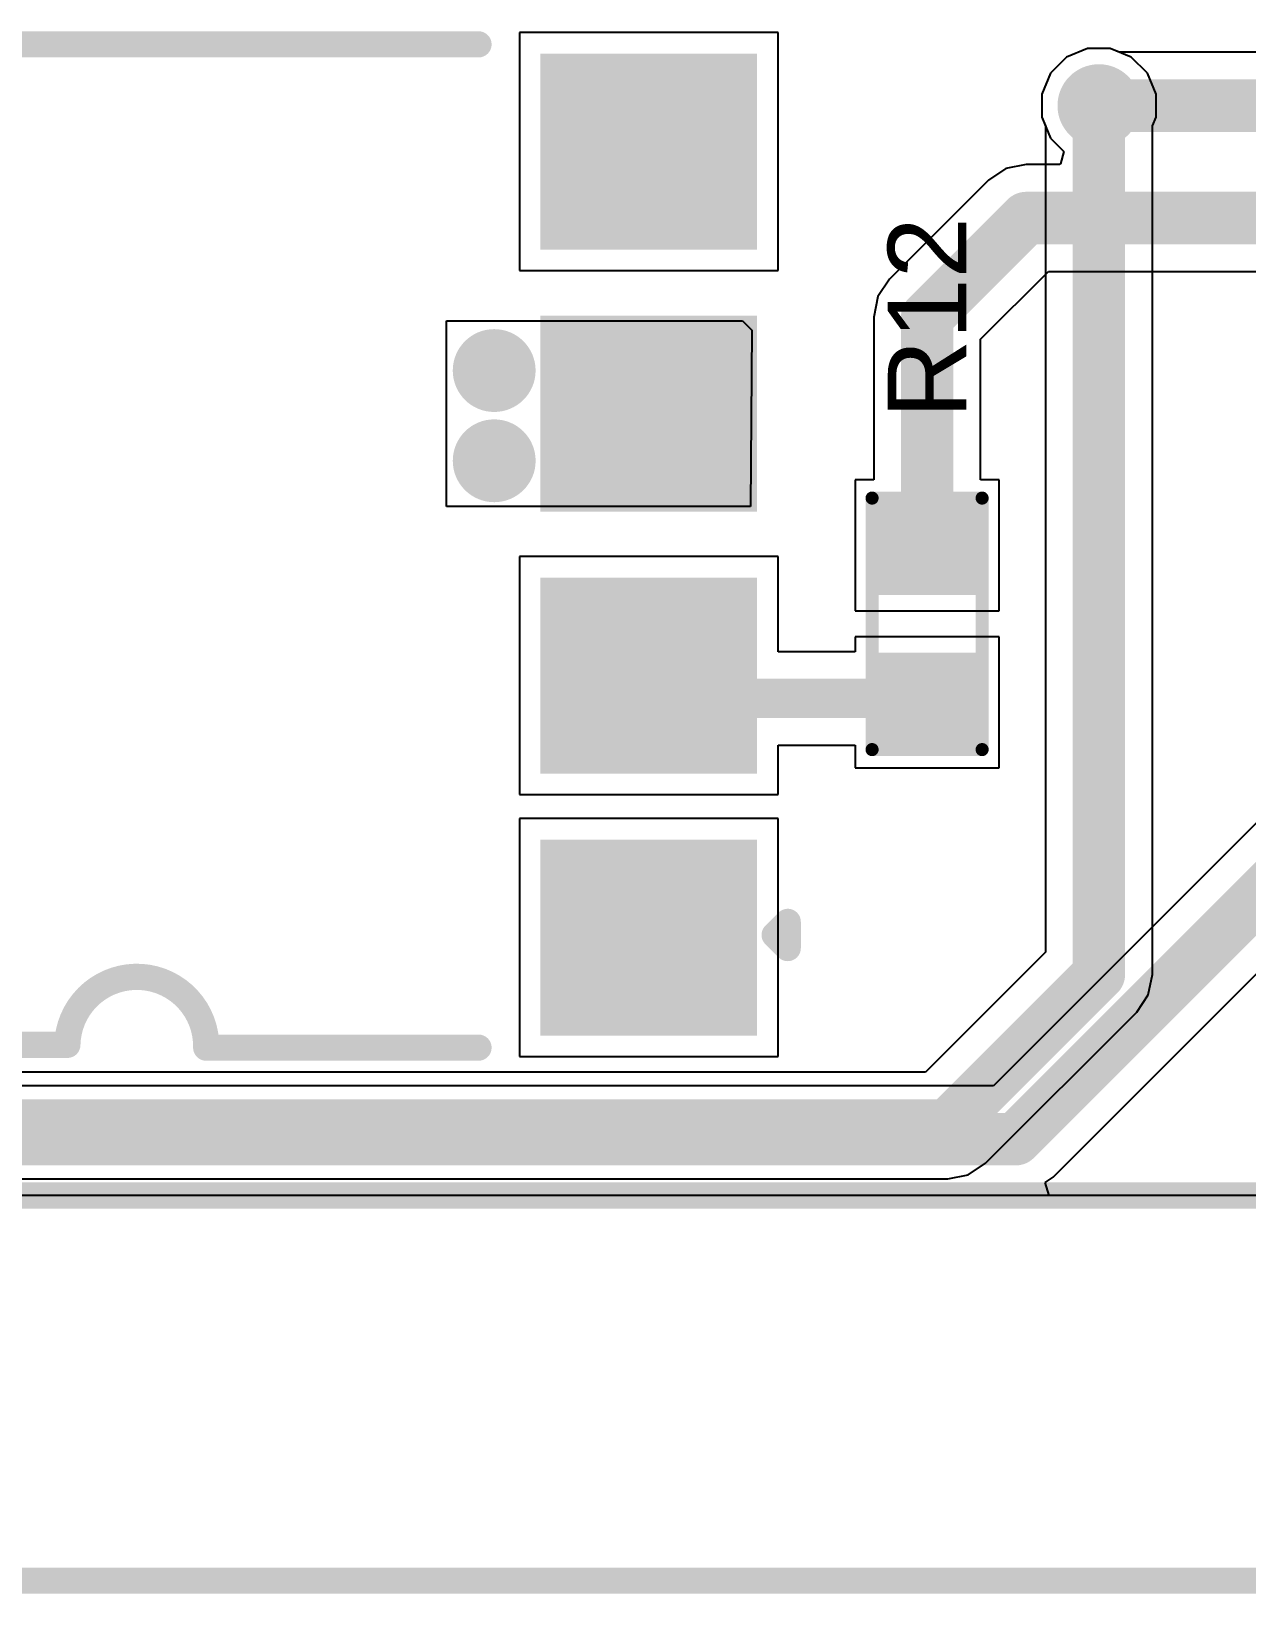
# Model space of a CAD drawing. Header units: inches. Extents: x -0.24 to 5.71, y -0.19 to 1.19.
# Drawn here: x 4.282 to 4.745, y -0.145 to 0.451 of the extents above; entities that cross this region are included whole.
import ezdxf

# ---------------------------------------------------------------- set-up
doc = ezdxf.new("R2010")
doc.units = ezdxf.units.IN
doc.header["$MEASUREMENT"] = 0
for name, color, linetype in [('Board Outline', 216, 'Continuous'), ('Bottom Layer', 5, 'Continuous'), ('Bottom Solder', 6, 'Continuous'), ('Top Layer', 1, 'Continuous'), ('Top Overlay', 2, 'Continuous'), ('Top Paste', 8, 'Continuous'), ('Top Solder', 216, 'Continuous'), ('Via Holes', 16, 'Continuous')]:
    doc.layers.add(name, color=color, linetype=linetype)
doc.styles.add('Arial', font='', dxfattribs={"height": 0.2})
doc.styles.get('Arial').set_extended_font_data('Arial')

# ---------------------------------------------------------------- blocks, each defined once
blk = doc.blocks.new('SOP_8__S_T_____9')
at = {"layer": 'Top Layer'}
for points in [[(-0.15553, 0.185433), (-0.15553, 0.114567), (-0.23427, 0.114567), (-0.23427, 0.185433)], [(0.15553, 0.114567), (0.15553, 0.185433), (0.23427, 0.185433), (0.23427, 0.114567)], [(-0.15553, 0.085433), (-0.15553, 0.014567), (-0.23427, 0.014567), (-0.23427, 0.085433)], [(0.15553, 0.014567), (0.15553, 0.085433), (0.23427, 0.085433), (0.23427, 0.014567)], [(-0.15553, -0.014567), (-0.15553, -0.085433), (-0.23427, -0.085433), (-0.23427, -0.014567)], [(0.15553, -0.085433), (0.15553, -0.014567), (0.23427, -0.014567), (0.23427, -0.085433)], [(-0.15553, -0.114567), (-0.15553, -0.185433), (-0.23427, -0.185433), (-0.23427, -0.114567)], [(0.15553, -0.185433), (0.15553, -0.114567), (0.23427, -0.114567), (0.23427, -0.185433)]]:
    blk.add_hatch(color=1, dxfattribs=at).paths.add_polyline_path(points)
at = {"layer": 'Top Paste'}
for points in [[(-0.15553, 0.185433), (-0.15553, 0.114567), (-0.23427, 0.114567), (-0.23427, 0.185433)], [(0.15553, 0.114567), (0.15553, 0.185433), (0.23427, 0.185433), (0.23427, 0.114567)], [(-0.15553, 0.085433), (-0.15553, 0.014567), (-0.23427, 0.014567), (-0.23427, 0.085433)], [(0.15553, 0.014567), (0.15553, 0.085433), (0.23427, 0.085433), (0.23427, 0.014567)], [(-0.15553, -0.014567), (-0.15553, -0.085433), (-0.23427, -0.085433), (-0.23427, -0.014567)], [(0.15553, -0.085433), (0.15553, -0.014567), (0.23427, -0.014567), (0.23427, -0.085433)], [(-0.15553, -0.114567), (-0.15553, -0.185433), (-0.23427, -0.185433), (-0.23427, -0.114567)], [(0.15553, -0.185433), (0.15553, -0.114567), (0.23427, -0.114567), (0.23427, -0.185433)]]:
    blk.add_hatch(color=8, dxfattribs=at).paths.add_polyline_path(points)
at = {"layer": 'Top Solder'}
for points in [[(-0.15353, 0.187433), (-0.15353, 0.112567), (-0.23627, 0.112567), (-0.23627, 0.187433)], [(0.15353, 0.112567), (0.15353, 0.187433), (0.23627, 0.187433), (0.23627, 0.112567)], [(-0.15353, 0.087433), (-0.15353, 0.012567), (-0.23627, 0.012567), (-0.23627, 0.087433)], [(0.15353, 0.012567), (0.15353, 0.087433), (0.23627, 0.087433), (0.23627, 0.012567)], [(-0.15353, -0.012567), (-0.15353, -0.087433), (-0.23627, -0.087433), (-0.23627, -0.012567)], [(0.15353, -0.087433), (0.15353, -0.012567), (0.23627, -0.012567), (0.23627, -0.087433)], [(-0.15353, -0.112567), (-0.15353, -0.187433), (-0.23627, -0.187433), (-0.23627, -0.112567)], [(0.15353, -0.187433), (0.15353, -0.112567), (0.23627, -0.112567), (0.23627, -0.187433)]]:
    blk.add_hatch(color=216, dxfattribs=at).paths.add_polyline_path(points)
at = {"layer": 'Top Overlay'}
for points in [[(-0.026, 0.192, 0.01, 0.01, 0), (-0.129921, 0.192, 0.01, 0.01, 0)], [(0.027, 0.190945, 0.01, 0.01, -1), (-0.026, 0.192, 0.01, 0.01, 0)], [(0.129921, 0.190945, 0.01, 0.01, 0), (0.027, 0.190945, 0.01, 0.01, 0)], [(-0.247955, 0.154, 0.01, 0.01, 0), (-0.247955, 0.144, 0.01, 0.01, 0)], [(-0.242955, 0.149, 0.01, 0.01, 0), (-0.247955, 0.154, 0.01, 0.01, 0)], [(-0.242955, 0.149, 0.01, 0.01, 0), (-0.247955, 0.144, 0.01, 0.01, 0)], [(0.129921, -0.190945, 0.01, 0.01, 0), (-0.129921, -0.190945, 0.01, 0.01, 0)]]:
    blk.add_lwpolyline(points, format="xyseb", dxfattribs=at)
for points in [[(-0.132421, 0.192, 0.005, 0.005, 1), (-0.127421, 0.192, 0.005, 0.005, 1)], [(-0.0285, 0.192, 0.005, 0.005, 1), (-0.0235, 0.192, 0.005, 0.005, 1)], [(-0.0285, 0.192, 0.005, 0.005, 1), (-0.0235, 0.192, 0.005, 0.005, 1)], [(0.0245, 0.190945, 0.005, 0.005, 1), (0.0295, 0.190945, 0.005, 0.005, 1)], [(0.0245, 0.190945, 0.005, 0.005, 1), (0.0295, 0.190945, 0.005, 0.005, 1)], [(0.127421, 0.190945, 0.005, 0.005, 1), (0.132421, 0.190945, 0.005, 0.005, 1)], [(-0.250455, 0.154, 0.005, 0.005, 1), (-0.245455, 0.154, 0.005, 0.005, 1)], [(-0.250455, 0.154, 0.005, 0.005, 1), (-0.245455, 0.154, 0.005, 0.005, 1)], [(-0.245455, 0.149, 0.005, 0.005, 1), (-0.240455, 0.149, 0.005, 0.005, 1)], [(-0.245455, 0.149, 0.005, 0.005, 1), (-0.240455, 0.149, 0.005, 0.005, 1)], [(-0.250455, 0.144, 0.005, 0.005, 1), (-0.245455, 0.144, 0.005, 0.005, 1)], [(-0.250455, 0.144, 0.005, 0.005, 1), (-0.245455, 0.144, 0.005, 0.005, 1)], [(-0.132421, -0.190945, 0.005, 0.005, 1), (-0.127421, -0.190945, 0.005, 0.005, 1)], [(0.127421, -0.190945, 0.005, 0.005, 1), (0.132421, -0.190945, 0.005, 0.005, 1)]]:
    blk.add_lwpolyline(points, format="xyseb", close=True, dxfattribs=at)
blk = doc.blocks.new('R___0603_25')
at = {"layer": 'Top Layer'}
for points in [[(-0.015, 0.0175), (-0.015, -0.0175), (-0.045, -0.0175), (-0.045, 0.0175)], [(0.045, 0.0175), (0.045, -0.0175), (0.015, -0.0175), (0.015, 0.0175)]]:
    blk.add_hatch(color=1, dxfattribs=at).paths.add_polyline_path(points)
at = {"layer": 'Top Paste'}
for points in [[(-0.015, 0.0175), (-0.015, -0.0175), (-0.045, -0.0175), (-0.045, 0.0175)], [(0.045, 0.0175), (0.045, -0.0175), (0.015, -0.0175), (0.015, 0.0175)]]:
    blk.add_hatch(color=8, dxfattribs=at).paths.add_polyline_path(points)
at = {"layer": 'Top Solder'}
for points in [[(-0.011, 0.0215), (-0.011, -0.0215), (-0.049, -0.0215), (-0.049, 0.0215)], [(0.049, 0.0215), (0.049, -0.0215), (0.011, -0.0215), (0.011, 0.0215)]]:
    blk.add_hatch(color=216, dxfattribs=at).paths.add_polyline_path(points)
at = {"layer": 'Top Overlay'}
for points in [[(-0.048, -0.021, 0.005, 0.005, 0), (-0.048, 0.021, 0.005, 0.005, 0)], [(0.048, 0.021, 0.005, 0.005, 0), (-0.048, 0.021, 0.005, 0.005, 0)], [(0.048, -0.021, 0.005, 0.005, 0), (0.048, 0.021, 0.005, 0.005, 0)], [(0.048, -0.021, 0.005, 0.005, 0), (-0.048, -0.021, 0.005, 0.005, 0)]]:
    blk.add_lwpolyline(points, format="xyseb", dxfattribs=at)
for points in [[(-0.04925, 0.021, 0.0025, 0.0025, 1), (-0.04675, 0.021, 0.0025, 0.0025, 1)], [(-0.04925, 0.021, 0.0025, 0.0025, 1), (-0.04675, 0.021, 0.0025, 0.0025, 1)], [(0.04675, 0.021, 0.0025, 0.0025, 1), (0.04925, 0.021, 0.0025, 0.0025, 1)], [(0.04675, 0.021, 0.0025, 0.0025, 1), (0.04925, 0.021, 0.0025, 0.0025, 1)], [(-0.04925, -0.021, 0.0025, 0.0025, 1), (-0.04675, -0.021, 0.0025, 0.0025, 1)], [(-0.04925, -0.021, 0.0025, 0.0025, 1), (-0.04675, -0.021, 0.0025, 0.0025, 1)], [(0.04675, -0.021, 0.0025, 0.0025, 1), (0.04925, -0.021, 0.0025, 0.0025, 1)], [(0.04675, -0.021, 0.0025, 0.0025, 1), (0.04925, -0.021, 0.0025, 0.0025, 1)]]:
    blk.add_lwpolyline(points, format="xyseb", close=True, dxfattribs=at)

msp = doc.modelspace()

# ---------------------------------------------------------------- hatches: boundary and pattern name
at = {"layer": 'Bottom Layer'}
h = msp.add_hatch(color=5, dxfattribs=at)
edge = h.paths.add_edge_path()
edge.add_arc((4.689, 0.423), 0.01181, 0, 360)
h = msp.add_hatch(color=5, dxfattribs=at)
edge = h.paths.add_edge_path()
edge.add_arc((4.45819, 0.32189), 0.01181, 0, 360)
h = msp.add_hatch(color=5, dxfattribs=at)
edge = h.paths.add_edge_path()
edge.add_arc((4.4582, 0.28745), 0.01181, 0, 360)
at = {"layer": 'Bottom Solder'}
h = msp.add_hatch(color=6, dxfattribs=at)
edge = h.paths.add_edge_path()
edge.add_arc((4.689, 0.423), 0.01581, 0, 360)
h = msp.add_hatch(color=6, dxfattribs=at)
edge = h.paths.add_edge_path()
edge.add_arc((4.45819, 0.32189), 0.01581, 0, 360)
h = msp.add_hatch(color=6, dxfattribs=at)
edge = h.paths.add_edge_path()
edge.add_arc((4.4582, 0.28745), 0.01581, 0, 360)
at = {"layer": 'Top Layer'}
h = msp.add_hatch(color=1, dxfattribs=at)
edge = h.paths.add_edge_path()
edge.add_arc((4.689, 0.423), 0.01181, 0, 360)
h = msp.add_hatch(color=1, dxfattribs=at)
edge = h.paths.add_edge_path()
edge.add_arc((4.45819, 0.32189), 0.01181, 0, 360)
h = msp.add_hatch(color=1, dxfattribs=at)
edge = h.paths.add_edge_path()
edge.add_arc((4.4582, 0.28745), 0.01181, 0, 360)
at = {"layer": 'Top Solder'}
h = msp.add_hatch(color=216, dxfattribs=at)
edge = h.paths.add_edge_path()
edge.add_arc((4.689, 0.423), 0.01581, 0, 360)
h = msp.add_hatch(color=216, dxfattribs=at)
edge = h.paths.add_edge_path()
edge.add_arc((4.45819, 0.32189), 0.01581, 0, 360)
h = msp.add_hatch(color=216, dxfattribs=at)
edge = h.paths.add_edge_path()
edge.add_arc((4.4582, 0.28745), 0.01581, 0, 360)
at = {"layer": 'Via Holes'}
h = msp.add_hatch(color=7, dxfattribs=at)
edge = h.paths.add_edge_path()
edge.add_arc((4.689, 0.423), 0.00591, 0, 360)
h = msp.add_hatch(color=7, dxfattribs=at)
edge = h.paths.add_edge_path()
edge.add_arc((4.45819, 0.32189), 0.00591, 0, 360)
h = msp.add_hatch(color=7, dxfattribs=at)
edge = h.paths.add_edge_path()
edge.add_arc((4.4582, 0.28745), 0.00591, 0, 360)

# ---------------------------------------------------------------- linework, layer by layer
at = {"layer": 'Board Outline'}
for points in [[(0.00026, 0.007, 0.01, 0.01, 0), (5.709, 0.007, 0.01, 0.01, 0)], [(0.00026, 0.007, 0.008, 0.008, 0), (5.709, 0.007, 0.008, 0.008, 0)]]:
    msp.add_lwpolyline(points, format="xyseb", dxfattribs=at)
at = {"layer": 'Bottom Layer'}
for p, q in [((4.67665, 0.44149), (4.67051, 0.43535)), ((4.68466, 0.44481), (4.67665, 0.44149)), ((4.69334, 0.44481), (4.68466, 0.44481)), ((4.70135, 0.44149), (4.69334, 0.44481)), ((4.70749, 0.43535), (4.70135, 0.44149)), ((4.67051, 0.43535), (4.66719, 0.42734)), ((4.71081, 0.42734), (4.70749, 0.43535)), ((4.66719, 0.42734), (4.66719, 0.41866)), ((4.71081, 0.41866), (4.71081, 0.42734)), ((4.66719, 0.41866), (4.66861, 0.41524)), ((4.70939, 0.41524), (4.71081, 0.41866)), ((4.66861, 0.41524), (4.66861, 0.09987)), ((4.70939, 0.09142), (4.70939, 0.41524)), ((4.66861, 0.09987), (4.62286, 0.05412)), ((4.70784, 0.08362), (4.70939, 0.09142)), ((4.70342, 0.077), (4.70784, 0.08362)), ((4.64573, 0.01931), (4.70342, 0.077)), ((4.62286, 0.05412), (4.26744, 0.05412)), ((4.63911, 0.01489), (4.64573, 0.01931)), ((2.63175, 0.01334), (4.63131, 0.01334)), ((4.63131, 0.01334), (4.63911, 0.01489)), ((5.42971, 0.007), (0.00026, 0.007))]:
    msp.add_line(p, q, dxfattribs=at)
for points in [[(4.689, 0.09142, 0.02, 0.02, 0), (4.689, 0.423, 0.02, 0.02, 0)], [(4.63131, 0.03373, 0.02, 0.02, 0), (4.689, 0.09142, 0.02, 0.02, 0)], [(2.63175, 0.03373, 0.02, 0.02, 0), (4.63131, 0.03373, 0.02, 0.02, 0)]]:
    msp.add_lwpolyline(points, format="xyseb", dxfattribs=at)
for points in [[(4.684, 0.423, 0.01, 0.01, 1), (4.694, 0.423, 0.01, 0.01, 1)], [(4.684, 0.09142, 0.01, 0.01, 1), (4.694, 0.09142, 0.01, 0.01, 1)], [(4.684, 0.09142, 0.01, 0.01, 1), (4.694, 0.09142, 0.01, 0.01, 1)], [(4.62631, 0.03373, 0.01, 0.01, 1), (4.63631, 0.03373, 0.01, 0.01, 1)], [(4.62631, 0.03373, 0.01, 0.01, 1), (4.63631, 0.03373, 0.01, 0.01, 1)]]:
    msp.add_lwpolyline(points, format="xyseb", close=True, dxfattribs=at)
at = {"layer": 'Top Layer'}
for p, q in [((4.56655, 0.45089), (4.46781, 0.45089)), ((4.46781, 0.45089), (4.46781, 0.36002)), ((4.56655, 0.36002), (4.56655, 0.45089)), ((4.67665, 0.44149), (4.67051, 0.43535)), ((4.68466, 0.44481), (4.67665, 0.44149)), ((4.69334, 0.44481), (4.68466, 0.44481)), ((4.69676, 0.44339), (4.69334, 0.44481)), ((4.85499, 0.44339), (4.69676, 0.44339)), ((4.67051, 0.43535), (4.66719, 0.42734)), ((4.66719, 0.42734), (4.66719, 0.41866)), ((4.66719, 0.41866), (4.67051, 0.41065)), ((4.67051, 0.41065), (4.67564, 0.40552)), ((4.66125, 0.40052), (4.65345, 0.39896)), ((4.67411, 0.40052), (4.66125, 0.40052)), ((4.66125, 0.40052), (4.66125, 0.40052)), ((4.67431, 0.40083), (4.67411, 0.40052)), ((4.67564, 0.40552), (4.67431, 0.40083)), ((4.64683, 0.39454), (4.60901, 0.35671)), ((4.65345, 0.39896), (4.64683, 0.39454)), ((4.46781, 0.36002), (4.56655, 0.36002)), ((4.64382, 0.33385), (4.6697, 0.35973)), ((4.6697, 0.35973), (4.97353, 0.35973)), ((4.60901, 0.35671), (4.60459, 0.3501)), ((4.60459, 0.3501), (4.60303, 0.34229)), ((4.44, 0.34084), (4.44011, 0.34089)), ((4.44, 0.27), (4.44, 0.34084)), ((4.44011, 0.34089), (4.553, 0.34089)), ((4.553, 0.34089), (4.55652, 0.33734)), ((4.60303, 0.34229), (4.60303, 0.28021)), ((4.55652, 0.33734), (4.556, 0.27)), ((4.64382, 0.28021), (4.64382, 0.33385)), ((4.60303, 0.28021), (4.59592, 0.28021)), ((4.59592, 0.28021), (4.59592, 0.23021)), ((4.65092, 0.28021), (4.64382, 0.28021)), ((4.65092, 0.23021), (4.65092, 0.28021)), ((4.556, 0.27), (4.44, 0.27)), ((4.56655, 0.25089), (4.46781, 0.25089)), ((4.46781, 0.25089), (4.46781, 0.16002)), ((4.56655, 0.21457), (4.56655, 0.25089)), ((4.59592, 0.23021), (4.65092, 0.23021)), ((4.65092, 0.22021), (4.59592, 0.22021)), ((4.59592, 0.22021), (4.59592, 0.21457)), ((4.65092, 0.17021), (4.65092, 0.22021)), ((4.59592, 0.21457), (4.56655, 0.21457)), ((4.78556, 0.18571), (4.6487, 0.04886)), ((4.56655, 0.16002), (4.56655, 0.17888)), ((4.56655, 0.17888), (4.59592, 0.17888)), ((4.59592, 0.17888), (4.59592, 0.17021)), ((4.59592, 0.17021), (4.65092, 0.17021)), ((4.46781, 0.16002), (4.56655, 0.16002)), ((4.56655, 0.15089), (4.46781, 0.15089)), ((4.46781, 0.15089), (4.46781, 0.06002)), ((4.56655, 0.06002), (4.56655, 0.15089)), ((4.67157, 0.01405), (4.80842, 0.1509)), ((4.46781, 0.06002), (4.56655, 0.06002)), ((4.6487, 0.04886), (4.06723, 0.04886)), ((4.6685, 0.012), (4.67157, 0.01405)), ((4.67002, 0.007), (4.6685, 0.012)), ((5.42971, 0.007), (4.67002, 0.007))]:
    msp.add_line(p, q, dxfattribs=at)
for points in [[(4.689, 0.423, 0.02, 0.02, 0), (4.86344, 0.423, 0.02, 0.02, 0)], [(4.62342, 0.34229, 0.02, 0.02, 0), (4.66125, 0.38012, 0.02, 0.02, 0)], [(4.66125, 0.38012, 0.02, 0.02, 0), (5.33376, 0.38012, 0.02, 0.02, 0)], [(4.62342, 0.25521, 0.02, 0.02, 0), (4.62342, 0.34229, 0.02, 0.02, 0)], [(4.51718, 0.19673, 0.015, 0.015, 0), (4.61991, 0.19673, 0.015, 0.015, 0)], [(4.51718, 0.19673, 0.01, 0.01, 0), (4.51827, 0.19564, 0.01, 0.01, 0)], [(4.61991, 0.19673, 0.01, 0.01, 0), (4.62142, 0.19521, 0.01, 0.01, 0)], [(4.65715, 0.02847, 0.02, 0.02, 0), (4.79998, 0.17129, 0.02, 0.02, 0)], [(3.68653, 0.02847, 0.02, 0.02, 0), (4.65715, 0.02847, 0.02, 0.02, 0)]]:
    msp.add_lwpolyline(points, format="xyseb", dxfattribs=at)
for points in [[(4.684, 0.423, 0.01, 0.01, 1), (4.694, 0.423, 0.01, 0.01, 1)], [(4.65625, 0.38012, 0.01, 0.01, 1), (4.66625, 0.38012, 0.01, 0.01, 1)], [(4.65625, 0.38012, 0.01, 0.01, 1), (4.66625, 0.38012, 0.01, 0.01, 1)], [(4.61842, 0.34229, 0.01, 0.01, 1), (4.62842, 0.34229, 0.01, 0.01, 1)], [(4.61842, 0.34229, 0.01, 0.01, 1), (4.62842, 0.34229, 0.01, 0.01, 1)], [(4.61842, 0.25521, 0.01, 0.01, 1), (4.62842, 0.25521, 0.01, 0.01, 1)], [(4.51343, 0.19673, 0.0075, 0.0075, 1), (4.52093, 0.19673, 0.0075, 0.0075, 1)], [(4.61616, 0.19673, 0.0075, 0.0075, 1), (4.62366, 0.19673, 0.0075, 0.0075, 1)], [(4.51468, 0.19673, 0.005, 0.005, 1), (4.51968, 0.19673, 0.005, 0.005, 1)], [(4.51577, 0.19564, 0.005, 0.005, 1), (4.52077, 0.19564, 0.005, 0.005, 1)], [(4.61741, 0.19673, 0.005, 0.005, 1), (4.62241, 0.19673, 0.005, 0.005, 1)], [(4.61892, 0.19521, 0.005, 0.005, 1), (4.62392, 0.19521, 0.005, 0.005, 1)], [(4.65215, 0.02847, 0.01, 0.01, 1), (4.66215, 0.02847, 0.01, 0.01, 1)], [(4.65215, 0.02847, 0.01, 0.01, 1), (4.66215, 0.02847, 0.01, 0.01, 1)]]:
    msp.add_lwpolyline(points, format="xyseb", close=True, dxfattribs=at)
at = {"layer": 'Top Overlay'}
msp.add_lwpolyline([(3.14953, -0.14, 0.01, 0.01, 0), (5.709, -0.14, 0.01, 0.01, 0)], format="xyseb", dxfattribs=at)

# ---------------------------------------------------------------- block references
for name, p, rotation in [('SOP_8__S_T_____9', (4.32228, 0.25545), 180), ('R___0603_25', (4.62342, 0.22521), 270)]:
    msp.add_blockref(name, p, dxfattribs=dict(rotation=rotation))

# ---------------------------------------------------------------- texts
at = {"layer": 'Top Overlay', "style": 'Arial'}
msp.add_text('R12', height=0.03, rotation=90, dxfattribs=at).set_placement((4.63842, 0.30351))

doc.saveas('drawing.dxf')
